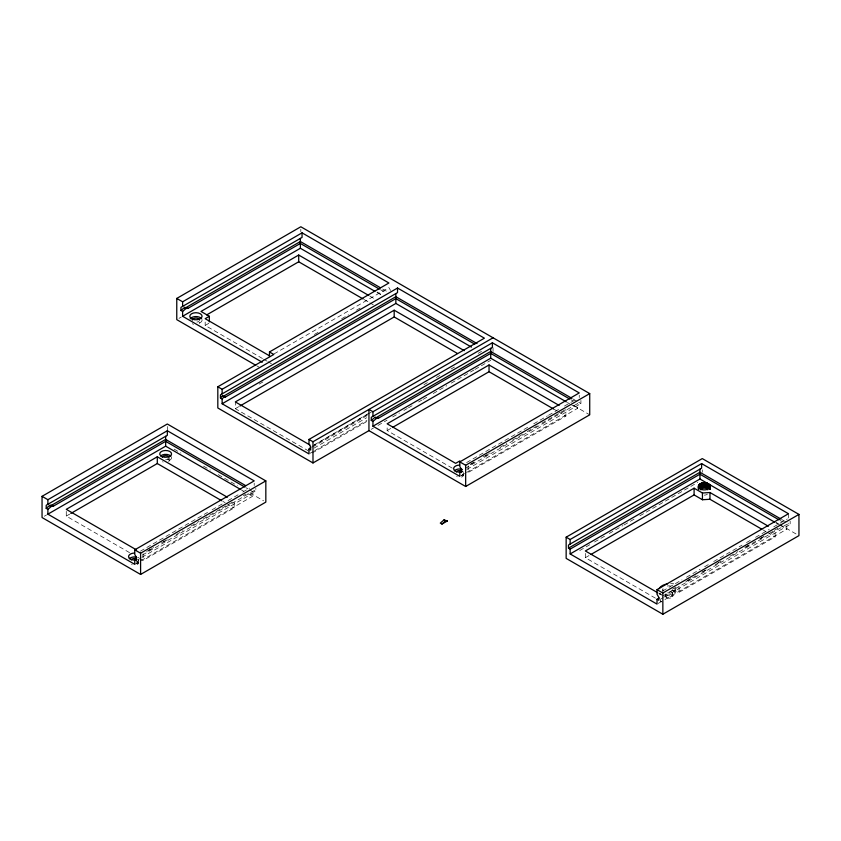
<?xml version="1.0" encoding="UTF-8"?>
<svg xmlns="http://www.w3.org/2000/svg" width="841" height="841" viewBox="0 0 841 841"><rect width="100%" height="100%" fill="white"/><g stroke="black" fill="none" stroke-linecap="round" stroke-linejoin="round"><path stroke-width="0.63" stroke-dasharray="4.21 3.15" d="M129.546 552.632L66.26 516.09L66.26 509.341M167.317 430.245L167.317 426.503M262.424 358.497L205.162 325.435L205.162 322.061M139.711 558.498L143.096 560.463L234.145 507.901L234.145 501.141L203.417 518.886M308.773 451.081L235.322 408.673L235.322 401.924M300.826 231.759L300.826 229.267M452.269 468.143L387.144 430.55L387.144 427.175M493.047 351.506L493.047 347.764M468.164 465.756L468.164 472.505L565.888 416.085L565.888 409.336M655.412 598.161L585.347 557.699L585.347 553.21M702.277 472.306L702.277 469.814M672.201 590.424A11.932 6.886 0 0 1 679.065 592.337L775.118 536.894L775.118 530.135M367.128 415.528L312.337 447.17M179.017 318.34L181.278 317.036M205.162 325.435L209.335 323.018M274.019 353.914L388.91 287.59L390.581 290.481M314.366 334.487L318.918 331.859M341.667 318.718L348.5 314.776M356.458 310.182L361.01 307.554M259.228 384.074L263.706 381.488M44.31 516.227L46.56 514.923M235.322 408.673L238.728 406.708M66.26 516.09L69.677 514.124M314.061 444.963L370.639 412.3M312.169 446.287L366.634 414.834M367.769 414.182L371.175 412.216M314.008 448.137L366.623 417.756M423.98 384.621L427.365 382.666M436.395 377.451L439.78 375.496M451.07 368.978L454.455 367.033M478.161 353.346L481.546 351.391M140.436 551.16L207.548 512.411M212.1 509.783L223.475 503.212M228.027 500.584L238.266 494.676M242.807 492.048L249.64 488.106M310.129 453.246L313.535 451.281M314.671 450.629L366.907 420.468M312.169 453.036L366.634 421.593M146.66 551.423L153.483 547.48M161.44 542.887L165.992 540.258M243.343 495.601L245.625 494.287M148.794 550.424L153.346 547.796M163.585 541.877L168.137 539.249M176.105 534.655L182.928 530.713M190.896 526.109L198.865 521.515M142.444 555.049L252.521 491.501L255.853 491.501L255.853 488.379M141.845 557.32L255.853 491.501L253.604 490.198M134.749 564.322L252.521 496.327L252.521 491.501L249.136 489.546M371.207 429.33L373.467 428.037M377.977 425.43L386.997 420.216M392.642 416.957L399.412 413.057M403.922 410.45L407.307 408.495M408.432 407.843L414.077 404.584M418.587 401.977L421.972 400.032M423.107 399.38L428.742 396.122M433.252 393.514L446.792 385.704M451.302 383.097L473.872 370.072M474.997 369.42L490.787 360.295M387.144 430.55L391.675 427.932M466.639 462.539L529.199 426.429M533.751 423.801L547.396 415.917M548.542 415.254L558.771 409.346M564.458 406.066L574.697 400.158M470.582 464.127L475.133 461.499M483.091 456.905L489.925 452.963M470.434 464.442L474.986 461.814M485.204 455.906L489.756 453.288M499.985 447.38L506.797 443.449M512.484 440.169L522.703 434.261M527.254 431.633L537.483 425.735M542.024 423.107L564.753 409.988M465.241 468.405L577.578 403.543L580.921 403.543L580.921 400.421M466.913 469.373L580.921 403.543L578.671 402.24M460.942 475.712L465.472 473.094M466.608 472.442L577.578 408.369L577.578 403.543M579.764 550.519L589.972 544.632M594.513 542.014L604.721 536.116M609.252 533.499L622.866 525.636M624.001 524.984L635.344 518.434M639.885 515.817L697.736 482.419M585.347 557.699L589.877 555.081M662.676 590.96L681.946 579.838M686.477 577.22L700.08 569.368M704.611 566.75L709.142 564.132M713.683 561.515L742.014 545.157M746.545 542.54L751.076 539.922M755.607 537.304L769.21 529.452M773.741 526.834L787.344 518.981M672.285 589.268L676.816 586.65M687.013 580.763L691.554 578.145M701.751 572.258L706.282 569.641M717.615 563.102L721.021 561.136M744.811 547.396L748.217 545.431M759.549 538.892L764.08 536.274M774.277 530.377L778.819 527.759M685.846 581.678L691.491 578.408M692.627 577.756L696.012 575.801M702.792 571.891L706.188 569.925M715.228 564.71L720.874 561.452M729.914 556.227L737.82 551.664M745.736 547.092L755.901 541.226M760.422 538.618L764.942 536.001M769.462 533.394L773.983 530.787M662.655 596.027L786.808 524.342L790.151 524.342L790.151 521.22M659.817 599.591L663.213 597.625M664.348 596.973L790.151 524.342L787.891 523.039M658.146 603.449L663.78 600.19M664.916 599.538L786.808 529.168L786.808 524.342M382.687 289.052L388.332 292.3M573.026 398.991L577.536 401.588M782.256 519.791L786.766 522.398M380.468 289.703L384.989 292.3M570.808 399.633L573.068 400.936M780.038 520.442L782.298 521.735M377.031 291.995L381.583 294.623M573.804 405.635L589.72 414.823M776.201 522.492L778.482 523.806M779.618 524.458L796.679 534.319M377.094 292.563L381.604 295.17M567.423 402.503L569.683 403.806M570.808 404.458L577.578 408.369M775.57 522.682L778.945 524.626M780.07 525.278L786.808 529.168M369.903 296.127L375.549 299.396M364.248 299.617L368.768 302.234M369.903 302.886L373.288 304.841M553.452 408.905L556.847 410.86M557.972 411.512L565.888 416.085M762.755 529.756L766.13 531.701M767.255 532.353L775.118 536.894M263.548 359.139L266.912 361.083M268.037 361.735L271.401 363.68M658.808 593.368L662.193 595.323M256.862 365.898L259.112 367.202M659.933 600.768L662.193 602.082M245.751 487.591L248 488.894M174.108 449.136L180.899 453.068M203.554 466.145L210.345 470.066M218.271 474.639L237.519 485.762M249.977 492.952L263.559 500.805M241.23 489.809L243.491 491.112M248 493.72L252.521 496.327M222.844 501.373L225.104 502.676M226.229 503.328L234.145 507.901M788.48 513.735L788.48 518.329M679.065 586.713L679.065 592.337M675.144 589.32L675.144 593.178M672.548 593.283L672.548 596.174M665.462 594.251L665.462 596.174M662.866 589.53L662.866 593.399M579.249 395.228L579.249 397.53M463.317 472.484L463.317 475.375M254.192 483.186L254.192 485.488M169.199 458.713L169.199 460.637M143.096 553.704L143.096 560.463M138.26 560.442L138.26 563.333M202.019 319.591A6.139 3.543 0 0 1 198.381 323.365M196.857 322.092A3.543 2.05 0 0 0 198.444 321.556A3.543 2.05 0 0 1 199.359 323.533M193.43 324.447A3.543 2.05 0 0 1 192.515 323.533M463.013 471.643A6.139 3.543 0 0 1 461.551 472.022M463.013 475.501A6.139 3.543 0 0 1 461.551 475.88M461.551 477.152A3.543 2.05 0 0 0 462.287 473.935A3.543 2.05 0 0 0 462.287 471.044M457.273 476.826A3.543 2.05 0 0 1 456.705 476.405M669.92 591.307A3.543 2.05 0 0 1 671.507 594.734A3.543 2.05 0 0 1 665.578 593.82M671.917 590.161A6.139 3.543 0 0 1 673.988 595.354A6.139 3.543 0 0 1 664.8 595.87M674.892 588.406A6.139 3.543 0 0 1 667.596 592.873M663.118 590.445A6.139 3.543 0 0 1 663.023 588.616M667.239 586.03A6.139 3.543 0 0 1 670.414 585.977M707.407 494.077A3.543 2.05 0 0 1 704.306 495.139M661.184 601.399A11.932 6.886 0 0 1 660.332 600.653M659.701 594.608A11.932 6.886 0 0 1 660.395 593.799M661.184 594.65A11.932 6.886 0 0 1 659.659 593.094M670.655 583.622A11.932 6.886 0 0 1 673.725 583.843M139.186 559.013A6.139 3.543 0 0 1 137.945 559.601M137.945 563.459A6.139 3.543 0 0 1 136.484 563.838M137.619 557.32A6.139 3.543 0 0 1 138.923 557.856M136.484 561.567A3.543 2.05 0 0 1 136.484 565.11M132.205 564.784A3.543 2.05 0 0 1 131.648 564.364M167.422 458.86A3.543 2.05 0 0 1 168.726 461.656M163.143 462.077A3.543 2.05 0 0 1 162.586 461.656M137.787 559.423A3.543 2.05 0 0 1 136.484 562.219M169.073 458.271A3.543 2.05 0 0 1 165.656 459.796M171.406 456.989A5.908 3.406 0 0 1 168.421 460.763M666.503 597.625A3.543 2.05 0 0 0 672.432 596.711A3.543 2.05 0 0 0 668.09 594.198A3.543 2.05 0 0 0 666.503 597.625"/><path stroke-width="1.26" d="M42.05 496.327L42.05 517.53L140.594 574.445L265.83 502.109L265.83 480.894L167.317 424.001L42.05 496.327L47.884 499.701L47.884 504.295M140.594 574.445L140.594 553.231L265.83 480.894M70.812 513.462L157.299 463.538L157.299 456.779L227.364 497.231M462.319 469.373L459.817 471.559L461.478 472.526L461.478 469.383L459.817 466.482L459.817 461.898L579.249 392.936L492.384 342.781L372.952 411.743L368.947 409.441L368.947 430.634L465.662 486.487L589.72 414.823L589.72 393.609L300.826 226.765L176.768 298.429L176.768 319.643L255.727 365.246M176.768 298.429L182.613 301.803L302.045 232.841L388.91 282.996L269.477 351.959L273.788 354.471L217.819 386.776L217.819 407.98L312.989 462.949L368.947 430.634M206.665 314.923L298.702 261.782L298.702 255.033L368.768 295.475M312.989 462.949L312.989 441.746L493.047 337.788M239.864 406.056L394.187 316.952L394.187 310.203L464.253 350.655M465.662 486.487L465.662 465.273L589.72 393.609M392.81 427.281L489.041 371.722L489.041 364.973L559.107 405.415M566.151 537.178L566.151 558.382L662.855 614.235L798.95 535.633L798.95 514.408L702.277 458.587L566.151 537.178L570.145 539.491L701.615 463.591L788.48 513.735L657.01 589.636L657.01 594.23L658.682 597.121L658.682 600.243L657.01 599.286L657.01 604.101L570.145 553.956L570.145 549.131L699.943 474.198L778.913 519.791M662.855 614.235L662.855 593.01L798.95 514.408M761.631 529.105L709.962 499.27L709.962 492.521L702.445 493.005L694.098 488.179L585.347 550.96L657.673 592.716M698.64 485.173C697.399 490.766 707.733 491.302 710.077 487.328C710.855 480.568 695.328 481.473 698.524 489.241M698.64 489.031L700.606 487.465L704.106 486.739L707.68 487.338L709.962 489.031L709.962 485.173M474.829 344.221L395.859 298.629L225.472 397.005L224.032 396.91L222.129 398.928L222.129 403.754L308.994 453.909L308.994 449.105L310.728 447.139M222.129 398.928L220.458 397.972L222.36 395.943L225.472 397.005M244.615 486.939L165.656 441.346L53.309 506.208L51.648 506.208L47.884 509.341L47.884 514.166L134.749 564.322L134.749 559.517L136.421 558.056M262.234 362.24L182.613 316.269L182.613 311.443L180.941 310.487L184.694 307.354L188.037 308.311L300.374 243.459L379.344 289.052M182.613 311.443L185.956 308.552L188.037 308.311M47.884 509.341L46.213 508.385L49.556 505.483L51.648 505.241L53.309 506.208M459.817 471.559L459.817 476.363L372.952 426.208L372.952 421.383L371.28 420.426L375.033 417.294L378.376 418.25L490.713 353.399L569.683 398.991M372.952 421.383L376.705 418.25L378.376 418.25M443.638 520.211L440.295 523.102L441.967 524.069L447.401 520.936L444.059 519.969L445.31 521.178L447.401 520.936M441.967 524.069L445.31 521.178M186.366 307.354L300.374 241.525L380.437 287.748M182.613 316.269L300.374 248.274L374.834 291.259M298.702 255.033L200.988 311.443L209.335 316.269L209.335 321.893M209.335 316.269L205.162 318.686L269.162 355.627M222.129 393.882L222.129 389.288L397.53 288.021L484.395 338.177L308.994 439.433L308.994 444.027L310.665 446.918L310.665 450.061L308.994 449.105M223.801 396.037L395.859 296.705L477.047 343.57M47.884 499.701L167.327 430.739L254.192 480.894L134.749 549.846L134.749 554.44L136.421 557.331L136.421 560.474L134.749 559.517M222.129 403.754L395.859 303.454L471.444 347.091M51.648 505.241L165.656 439.423L245.709 485.646M394.187 310.203L235.322 401.924L309.909 444.984M47.884 514.166L165.656 446.172L240.106 489.157M157.299 456.779L66.26 509.341L136.316 549.793M376.705 417.294L490.713 351.464L571.901 398.34M372.952 426.208L490.713 358.213L566.298 401.851M489.041 364.973L387.144 423.801L455.633 463.338L459.817 460.931M701.615 463.591L701.615 468.174L568.474 545.042L568.474 548.164L699.943 472.264L781.131 519.139M570.145 553.956L699.943 479.013L707.68 483.48L707.68 487.338M591.013 554.429L694.098 494.918L694.098 488.179M657.01 599.286L659.27 597.983M694.098 494.918L702.445 499.743L709.962 499.27M774.445 522.03L709.278 484.405L709.278 488.264M709.962 492.521L768.38 526.245M298.702 261.782L363.123 298.965M394.187 316.952L457.472 353.493M489.041 371.722L553.452 408.905M459.817 461.898L465.662 465.273M186.366 308.311L184.694 307.354L184.694 308.311M375.033 417.294L376.705 418.25M657.01 589.636L662.855 593.01M568.474 548.164L570.145 549.131M308.994 439.433L312.989 441.746M444.059 519.969L445.73 520.936M222.36 395.943L224.032 396.91M157.299 463.538L221.709 500.721M134.749 549.846L140.594 553.231M51.648 506.208L49.976 505.241L49.976 506.208M217.819 386.776L222.129 389.288M710.077 485.383L710.172 489.451M709.825 484.973L709.825 488.831M709.657 484.773L709.657 488.632M709.478 484.584L709.478 488.442M709.058 484.227L709.058 488.085M708.816 484.059L708.816 487.917M708.553 483.901L708.553 487.759M708.28 483.754L708.28 487.601M707.985 483.607L707.985 487.465M707.365 483.365L707.365 487.223M707.029 483.26L707.029 487.118M706.692 483.165L706.692 487.023M706.335 483.081L706.335 486.939M705.977 483.018L705.977 486.876M705.61 482.965L705.61 486.823M705.242 482.923L705.242 486.781M704.863 482.892L704.863 486.75M704.485 482.881L704.485 486.739M704.106 482.881L704.106 486.739M703.728 482.892L703.728 486.75M703.36 482.923L703.36 486.781M702.981 482.965L702.981 486.823M702.624 483.018L702.624 486.876M702.445 493.005L702.445 499.743M702.256 483.081L702.256 486.939M701.909 483.165L701.909 487.023M701.562 483.26L701.562 487.118M701.236 483.365L701.236 487.223M700.921 483.48L700.921 487.338M700.606 483.607L700.606 487.465M700.322 483.754L700.322 487.601M699.943 469.141L699.943 479.013M700.038 483.901L700.038 487.759M699.786 484.059L699.786 487.917M699.544 484.227L699.544 488.085M699.323 484.405L699.323 488.264M699.123 484.584L699.123 488.442M698.934 484.773L698.934 488.632M698.776 484.973L698.776 488.831M570.145 539.491L570.145 544.074M492.384 342.781L492.384 347.375L371.28 417.294L371.28 420.426M490.713 348.342L490.713 358.213M397.53 288.021L397.53 292.615L220.458 394.839L220.458 397.972M395.859 293.572L395.859 303.454M372.952 411.743L372.952 416.337M302.045 232.841L302.045 237.435L180.941 307.354L180.941 310.487M300.374 238.402L300.374 248.274M269.477 351.959L269.477 356.542M182.613 301.803L182.613 306.397M167.327 430.739L167.327 435.333L46.213 505.252L46.213 508.385M165.656 436.3L165.656 446.172M190.224 318.813A6.139 3.543 0 0 1 195.837 316.563A6.139 3.543 0 0 1 201.577 318.697M192.4 320.116A3.543 2.05 0 0 1 195.942 318.066A3.543 2.05 0 0 1 199.485 320.116M459.964 472.169A6.139 3.543 0 0 1 453.635 468.742A6.139 3.543 0 0 1 459.596 465.084M454.371 470.813A6.139 3.543 0 0 1 461.183 469.036M456.358 471.959A3.543 2.05 0 0 1 461.551 470.718M700.816 489.83A3.543 2.05 0 0 1 704.285 488.169A3.543 2.05 0 0 1 707.775 489.819M659.197 588.7A11.932 6.886 0 0 1 667.586 583.854M134.896 560.127A6.139 3.543 0 0 1 128.578 556.689A6.139 3.543 0 0 1 134.528 553.042M129.304 558.76A6.139 3.543 0 0 1 136.126 556.994M131.291 559.917A3.543 2.05 0 0 1 136.484 558.676M162.229 457.22A3.543 2.05 0 0 1 165.656 455.696A3.543 2.05 0 0 1 169.073 457.22M160.652 455.938A5.908 3.406 0 0 1 170.87 456.148M192.284 319.107A6.139 3.543 0 0 0 202.04 316.658A6.139 3.543 0 0 0 193.493 312.999A6.139 3.543 0 0 0 192.284 319.107M162.513 456.779A5.908 3.406 0 0 0 171.553 454.014A5.908 3.406 0 0 0 162.891 450.871A5.908 3.406 0 0 0 162.513 456.779"/></g></svg>
